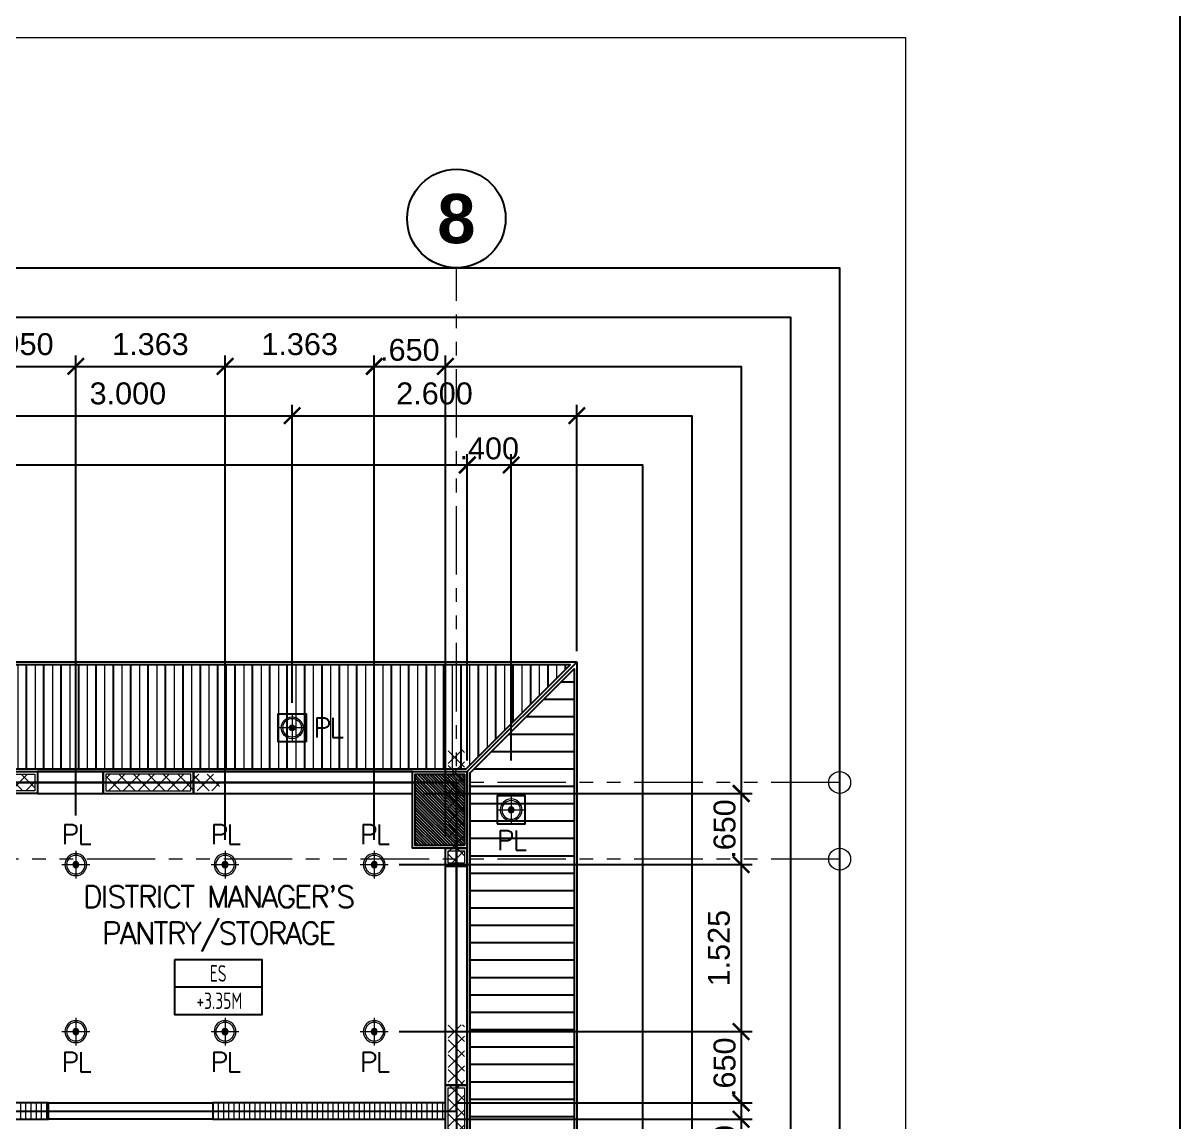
# Model space of a CAD drawing. Header units: metres. Extents: x -12400 to 1, y 0 to 106422.
# Drawn here: x -12106.07 to -12095.51, y 106352.14 to 106362.17 of the extents above; entities that cross this region are included whole.
import ezdxf
from ezdxf.enums import TextEntityAlignment as Align

# ---------------------------------------------------------------- set-up
doc = ezdxf.new("R2010")
doc.units = ezdxf.units.M
doc.header["$PDMODE"] = 35
doc.linetypes.add('CENTER', pattern=[2, 1.25, -0.25, 0.25, -0.25])
doc.linetypes.add('PHANTOM2', pattern=[1.25, 0.625, -0.125, 0.125, -0.125, 0.125, -0.125])
for name, color, linetype, lineweight in [('A-DIM-100', 8, 'Continuous', 0), ('DIM 001', 251, 'Continuous', 13), ('HATCH', 250, 'Continuous', 5), ('LAYOUT', 1, 'Continuous', 20), ('LF 001', 51, 'Continuous', 20), ('TBLOCK-BORDER-OUTSIDE', 240, 'Continuous', 0)]:
    doc.layers.add(name, color=color, linetype=linetype, lineweight=lineweight)
for name, color, linetype in [('C-SCHED', 1, 'Continuous'), ('E_FIX_LIGHT1', 2, 'Continuous'), ('lighting', 1, 'Continuous'), ('S-GRID', 155, 'Continuous'), ('stone', 15, 'Continuous'), ('txt', 2, 'Continuous'), ('WALL', 7, 'Continuous')]:
    doc.layers.add(name, color=color, linetype=linetype)
doc.layers.add('GUIDELINES', color=206, linetype='Continuous', plot=False)
doc.styles.add('architxt', font='architxt.shx', dxfattribs={"width": 0.8})
doc.styles.add('DIMTXT-100', font='arial.ttf')
doc.styles.add('sans serif', font='sanssb__.ttf')
doc.styles.add('swis721', font='swiss.ttf')
doc.styles.add('T.25', font='romans.shx', dxfattribs={"height": 0.2})
doc.dimstyles.new('D-100', dxfattribs={"dimtxt": 0.2, "dimasz": 0.15, "dimexe": 0.1, "dimexo": 0.1, "dimgap": 0.1, "dimtad": 1, "dimdec": 3, "dimzin": 4, "dimdsep": 46, "dimtxsty": 'DIMTXT-100', "dimblk": 'ARCHTICK', "dimcen": 0.2, "dimdle": 0.1, "dimclrd": 8, "dimclre": 8, "dimclrt": 2, "dimadec": 0, "dimazin": 1, "dimtfac": 1, "dimtdec": 3, "dimtofl": 0, "dimtmove": 2, "dimatfit": 3, "dimfxl": 1, "dimarcsym": 0})
doc.dimstyles.new('DIM 200', dxfattribs={"dimtxt": 200, "dimasz": 1, "dimexe": 0, "dimexo": 40, "dimgap": 50, "dimtad": 1, "dimtoh": 1, "dimdec": 0, "dimlfac": 2, "dimtxsty": 'swis721', "dimblk": 'CIR', "dimcen": 0, "dimclrd": 155, "dimclre": 155, "dimclrt": 4, "dimadec": 0, "dimazin": 0, "dimtfac": 1, "dimtdec": 0, "dimtix": 1, "dimtmove": 1, "dimatfit": 3, "dimldrblk": 'CIR', "dimfxl": 0, "dimarcsym": 0})
pattern_1 = [(180, (12129.21296792572, -106290.2629166175), (-1.387778780781446e-17, -0.15875), [])]

# ---------------------------------------------------------------- blocks, each defined once
blk = doc.blocks.new('CIR')
at = {"color": 4}
blk.add_circle((0, 0), 50, dxfattribs=at)
blk = doc.blocks.new('grid_designation')
blk.add_circle((0, 500), 500)
at = {"color": 3, "style": 'sans serif'}
blk.add_attdef('A', text='', height=471, dxfattribs=at).set_placement((0, 500), align=Align.MIDDLE_CENTER)
blk = doc.blocks.new('A$C1B753C5A')
at = {"layer": 'WALL'}
h = blk.add_hatch(dxfattribs=at)
h.set_pattern_fill('ANSI31', color=250, scale=0.15)
h.set_pattern_definition([(45, (-1494.388102653662, 303.0677240852394), (-0.01325825214724777, 0.01325825214724777), [])])
h.paths.add_polyline_path([(0.4750000000001364, 0.6749999999999545), (0.02500000000009089, 0.6749999999999545), (0.02500000000009095, 0.02499999999997721), (0.4750000000001364, 0.02499999999997721)])
at = {"color": 7}
blk.add_lwpolyline([(0, 0), (0.5000000000002274, 0), (0.5000000000002274, 0.6999999999999318), (0, 0.6999999999999318)], close=True, dxfattribs=at)
at = {"layer": 'stone', "color": 5}
blk.add_lwpolyline([(0.02500000000009095, 0.02499999999997726), (0.4750000000001364, 0.02499999999997726), (0.4750000000001364, 0.6749999999999545), (0.02500000000009095, 0.6749999999999545)], close=True, dxfattribs=at)
blk = doc.blocks.new('COLUMNS2F')
at = {"xscale": -1}
blk.add_blockref('A$C1B753C5A', (-12136.85441529414, 106343.6499565114), dxfattribs=at)
blk = doc.blocks.new('*U799')
at = {"layer": 'HATCH'}
h = blk.add_hatch(dxfattribs=at)
h.set_pattern_fill('ANSI37', color=256, scale=0.03, angle=-180)
h.set_pattern_definition([(225, (-0.7624999999983963, 0), (0.06735192090801863, -0.06735192090801868), []), (314.9999999999999, (-0.7624999999983963, 0), (0.06735192090801868, 0.06735192090801861), [])])
h.paths.add_polyline_path([(-0.7374999999896652, 0.1749999999883585), (-0.7374999999896652, 0.02499999999417923), (0.3000000000070606, 0.02499999999417923), (0.3000000000070606, 0.1749999999883585)])
blk.add_lwpolyline([(0, 0.1999999999825377), (0, 0), (0.3250000000012399, 0), (0.3250000000012399, 0.1999999999825377)], close=True)
blk.add_lwpolyline([(0.02500000000873115, 0.1749999999883585), (0.02500000000873115, 0.02499999999417923), (0.3000000000070606, 0.02499999999417923), (0.3000000000070606, 0.1749999999883585)], close=True, dxfattribs=at)
blk = doc.blocks.new('*U801')
at = {"layer": 'HATCH'}
h = blk.add_hatch(dxfattribs=at)
h.set_pattern_fill('ANSI37', color=256, scale=0.03, angle=-180)
h.set_pattern_definition([(225, (-0.2625000006568705, 0), (0.06735192090801863, -0.06735192090801868), []), (314.9999999999999, (-0.2625000006568705, 0), (0.06735192090801868, 0.06735192090801861), [])])
h.paths.add_polyline_path([(-0.2375000006481394, 0.1749999999883585), (-0.2375000006481394, 0.02499999999417923), (0.7999999993485865, 0.02499999999417923), (0.7999999993485865, 0.1749999999883585)])
blk.add_lwpolyline([(0, 0.1999999999825377), (0, 0), (0.8249999993427657, 0), (0.8249999993427657, 0.1999999999825377)], close=True)
blk.add_lwpolyline([(0.02500000000873115, 0.1749999999883585), (0.02500000000873115, 0.02499999999417923), (0.7999999993485865, 0.02499999999417923), (0.7999999993485865, 0.1749999999883585)], close=True, dxfattribs=at)
blk = doc.blocks.new('*U802')
at = {"layer": 'HATCH'}
h = blk.add_hatch(dxfattribs=at)
h.set_pattern_fill('ANSI37', color=256, scale=0.03, angle=-180)
h.set_pattern_definition([(225, (-0.574999999990907, 0), (0.06735192090801863, -0.06735192090801868), []), (314.9999999999999, (-0.574999999990907, 0), (0.06735192090801868, 0.06735192090801861), [])])
h.paths.add_polyline_path([(-0.5499999999821759, 0.1749999999883585), (-0.5499999999821759, 0.02499999999417923), (0.48750000001455, 0.02499999999417923), (0.48750000001455, 0.1749999999883585)])
blk.add_lwpolyline([(0, 0.1999999999825377), (0, 0), (0.5125000000087292, 0), (0.5125000000087292, 0.1999999999825377)], close=True)
blk.add_lwpolyline([(0.02500000000873115, 0.1749999999883585), (0.02500000000873115, 0.02499999999417923), (0.48750000001455, 0.02499999999417923), (0.48750000001455, 0.1749999999883585)], close=True, dxfattribs=at)
blk = doc.blocks.new('*U612')
at = {"layer": 'HATCH'}
h = blk.add_hatch(dxfattribs=at)
h.set_pattern_fill('ANSI37', color=256, scale=0.03, angle=-180)
h.set_pattern_definition([(225, (-0.9249999999914839, 0), (0.06735192090801863, -0.06735192090801868), []), (314.9999999999999, (-0.9249999999914839, 0), (0.06735192090801868, 0.06735192090801861), [])])
h.paths.add_polyline_path([(-0.8999999999827527, 0.1749999999883585), (-0.8999999999827527, 0.02499999999417923), (0.1375000000139731, 0.02499999999417923), (0.1375000000139731, 0.1749999999883585)])
blk.add_lwpolyline([(0, 0.1999999999825377), (0, 0), (0.1625000000081523, 0), (0.1625000000081523, 0.1999999999825377)], close=True)
blk.add_lwpolyline([(0.02500000000873115, 0.1749999999883585), (0.02500000000873115, 0.02499999999417923), (0.1375000000139731, 0.02499999999417923), (0.1375000000139731, 0.1749999999883585)], close=True, dxfattribs=at)
blk = doc.blocks.new('*U803')
at = {"layer": 'HATCH'}
h = blk.add_hatch(dxfattribs=at)
h.set_pattern_fill('ANSI31', color=256, scale=0.015, angle=45)
h.set_pattern_definition([(90, (-0.3874999999734428, 0), (-0.04762500000000001, 0), [])])
h.paths.add_polyline_path([(0.7000000000261934, 0), (0.7000000000261934, 0.1499999999796273), (-0.3874999999734428, 0.1499999999796273), (-0.3874999999734428, 0)])
at = {"color": 3}
blk.add_lwpolyline([(0.7000000000261934, 0), (0.7000000000261934, 0.1499999999796273), (0, 0.1499999999796273), (0, 0)], close=True, dxfattribs=at)
blk = doc.blocks.new('*U1756')
at = {"layer": 'HATCH'}
h = blk.add_hatch(dxfattribs=at)
h.set_pattern_fill('ANSI31', color=256, scale=0.015, angle=45)
h.set_pattern_definition([(90, (1.0374999998603, 0), (-0.04762500000000001, 0), [])])
h.paths.add_polyline_path([(2.124999999859936, 0), (2.124999999859936, 0.1499999999796273), (0, 0.1499999999796273), (0, 0)])
at = {"color": 3}
blk.add_lwpolyline([(2.124999999859936, 0), (2.124999999859936, 0.1499999999796273), (0, 0.1499999999796273), (0, 0)], close=True, dxfattribs=at)
blk = doc.blocks.new('A$C68b8fe4d')
at = {"color": 1}
for points in [[(23.87500000001091, 19.70000000001164), (23.27499999999964, 19.70000000001164), (23.27499999999964, 19.5), (23.87500000001091, 19.5)], [(26.69999999999891, 19.69999999998254), (24.69999999935317, 19.69999999998254), (24.69999999935317, 19.5000000000291), (26.69999999999891, 19.5000000000291)], [(27.00000000001637, 18.83749999997963), (27.20000000000255, 18.83749999997963), (27.20000000000255, 16.83749999997963), (27.00000000001637, 16.83749999997963)], [(23.375, 16.67499999997381), (24.875, 16.67499999997381), (24.875, 16.52499999999418), (23.375, 16.52499999999418)]]:
    blk.add_lwpolyline(points, close=True, dxfattribs=at)
at = {"layer": 'GUIDELINES'}
for points in [[(1.100000000000364, 19.59999999999127), (10.10000000000036, 19.59999999999127), (10.10000000000036, 18.89999999999418), (18.10000000000036, 18.89999999999418), (18.10000000000036, 19.59999999999127), (27.10000000000036, 19.59999999999127), (27.10000000000036, 1.099999999991269), (18.10000000000036, 1.099999999991269), (18.10000000000036, 2.100000000107684), (10.10000000000036, 2.100000000107684), (10.10000000000036, 1.099999999991269), (1.100000000000364, 1.099999999991269)], [(22.60000000000036, 16.59999999999127), (27.10000000000036, 16.59999999999127), (27.10000000000036, 19.59999999999127), (22.60000000000036, 19.59999999999127)], [(22.60000000000036, 16.59999999999127), (27.10000000000036, 16.59999999999127), (27.10000000000036, 10.62499999998545), (22.60000000000036, 10.62499999998545)]]:
    blk.add_lwpolyline(points, close=True, dxfattribs=at)
for name, p, xscale, rotation in [('*U612', (27.19999999999891, 18.99999999998545), -1.000000000000002, 90), ('*U799', (22.94999999999891, 19.69999999998254), -1, 180), ('*U802', (27.20000000000255, 16.83749999997963), -1.000000000000002, 90)]:
    blk.add_blockref(name, p, dxfattribs=dict(xscale=xscale, rotation=rotation))
blk.add_blockref('COLUMNS2F', (12164.05441529414, -106324.6499565114))
at = {"rotation": 180}
blk.add_blockref('*U801', (24.69999999935317, 19.70000000001164), dxfattribs=at)
at = {"color": 1}
for name, p in [('*U803', (22.67499999997381, 16.52499999999418)), ('*U1756', (24.875, 16.52499999999418))]:
    blk.add_blockref(name, p, dxfattribs=at)
blk = doc.blocks.new('L1')
at = {"layer": 'LF 001', "lineweight": 20, "ltscale": 1500}
h = blk.add_hatch(color=256, dxfattribs=at)
edge = h.paths.add_edge_path()
edge.add_arc((1.13686837721616e-13, -1.13686837721616e-13), 0.0318958546358772, 0, 360)
at = {"layer": 'LF 001', "color": 76, "lineweight": 18, "ltscale": 1500}
for points in [[(1.13686837721616e-13, 0.1499999999997499), (1.13686837721616e-13, -0.1500000000000909)], [(-0.1499999999999773, -1.13686837721616e-13), (0.1500000000000909, -1.13686837721616e-13)]]:
    blk.add_lwpolyline(points, dxfattribs=at)
at = {"layer": 'LF 001', "ltscale": 1500}
blk.add_lwpolyline([(-0.09999999999990905, -1.13686837721616e-13, -1), (0.1000000000000227, -1.13686837721616e-13, -1)], format="xyb", close=True, dxfattribs=at)
at = {"layer": 'LF 001', "lineweight": 20, "ltscale": 1500}
blk.add_circle((1.13686837721616e-13, -1.13686837721616e-13), 0.0318958546358772, dxfattribs=at)
blk = doc.blocks.new('LO')
at = {"layer": 'LAYOUT', "xscale": 1000, "yscale": 1000, "zscale": 1000}
blk.add_blockref('L1', (0, 0), dxfattribs=at)
blk = doc.blocks.new('*U1960')
at = {"layer": 'LF 001', "ltscale": 1500}
blk.add_circle((0, -3.995415109869782e-14), 0.0998520709958535, dxfattribs=at)
at = {"layer": 'lighting', "xscale": 0.0008492979043710491, "yscale": 0.0008492979043710491, "zscale": 0.0008492979043710491}
blk.add_blockref('LO', (0, -3.995415109869782e-14), dxfattribs=at)
blk = doc.blocks.new('A$Cf8c814ff')
h = blk.add_hatch()
h.set_pattern_fill('ANSI31', color=8, scale=0.05, angle=45)
h.set_pattern_definition([(90, (12129.21296792572, -106290.2629166175), (-0.15875, 0), [])])
h.paths.add_polyline_path([(18.02499999999418, 19.72499999996217), (27.18964466094076, 19.72499999997672), (28.13964466095422, 20.67499999997381), (18.02499999999418, 20.67499999997381)])
h = blk.add_hatch()
h.set_pattern_fill('ANSI31', color=8, scale=0.05, angle=135)
h.set_pattern_definition(pattern_1)
h.paths.add_polyline_path([(27.22499999999491, 19.68964466090256), (28.17500000000655, 20.6396446609142), (28.17500000000655, 0.0603553390246816), (27.22499999999127, 1.010355339036323)])
h = blk.add_hatch()
h.set_pattern_fill('ANSI31', color=8, scale=0.05, angle=135)
h.set_pattern_definition(pattern_1)
h.paths.add_polyline_path([(27.22499999999491, 19.68964466090256), (28.17500000000655, 20.6396446609142), (28.17500000000655, 0.0603553390246816), (27.22499999999127, 1.010355339036323)])
at = {"color": 1}
blk.add_lwpolyline([(18, 19.69999999996799), (27.19999999999709, 19.69999999998254), (28.20000000000073, 20.69999999996799), (18, 20.69999999996799), (18, 19.69999999996799)], dxfattribs=at)
at = {"color": 8}
for points in [[(18.02499999999418, 19.72499999997672), (27.18964466094076, 19.72499999999127), (28.13964466095422, 20.67499999998836), (18.02499999999418, 20.67499999998836)], [(18.02499999999418, 19.72499999996217), (27.18964466094076, 19.72499999997672), (28.13964466095422, 20.67499999997381), (18.02499999999418, 20.67499999997381)], [(27.22499999999491, 19.68964466091711), (28.17500000000655, 20.63964466092875), (28.17500000000655, 0.06035533903923351), (27.22499999999127, 1.010355339050875)], [(27.22499999999491, 19.68964466090256), (28.17500000000655, 20.6396446609142), (28.17500000000655, 0.0603553390246816), (27.22499999999127, 1.010355339036323)]]:
    blk.add_lwpolyline(points, close=True, dxfattribs=at)
at = {"color": 1}
for points in [[(27.20000000000073, 19.69999999998254), (28.20000000000073, 20.69999999998254), (28.20000000000073, 0), (27.19999999999709, 0.9999999999854481)], [(25.72739468565487, 19.97260531433858), (25.47260531434222, 19.97260531432403), (25.47260531434222, 20.22739468561485), (25.72739468565487, 20.22739468562941)], [(27.47260531433494, 19.22260531433858), (27.7273946856476, 19.22260531432403), (27.7273946856476, 19.47739468561485), (27.47260531433494, 19.47739468562941)]]:
    blk.add_lwpolyline(points, close=True, dxfattribs=at)
at = {"layer": 'E_FIX_LIGHT1', "rotation": 270}
blk.add_blockref('*U1960', (25.59999999999854, 20.09999999997672), dxfattribs=at)
at = {"layer": 'E_FIX_LIGHT1', "xscale": -1.000000000000001, "rotation": 90}
for p in [(27.59999999999127, 19.34999999997672), (23.625, 18.85000000000582), (24.98749999999927, 18.85000000000582), (26.35000000000036, 18.85000000000582), (23.625, 17.32499999996799), (24.98749999999927, 17.32499999996799), (26.35000000000036, 17.32499999996799)]:
    blk.add_blockref('*U1960', p, dxfattribs=at)
at = {"layer": 'txt', "color": 6, "linetype": 'Continuous', "char_height": 0.18, "attachment_point": 5, "style": 'T.25'}
for insert in [(25.9273946856556, 20.09999999997672), (23.625, 19.12739468565269), (24.98749999999927, 19.12739468565269), (26.35000000000036, 19.12739468565269), (27.59999999999127, 19.0726053143444), (23.625, 17.04760531432112), (24.98749999999927, 17.04760531432112), (26.35000000000036, 17.04760531432112)]:
    blk.add_mtext_dynamic_manual_height_columns('{\\T0.9;PL}', width=0.6453045245441018, gutter_width=0.001, heights=[0], dxfattribs=dict(at, insert=insert))
blk = doc.blocks.new('_ArchTick')
at = {"color": 0, "linetype": 'ByBlock', "const_width": 0.15}
blk.add_lwpolyline([(-0.5, -0.5), (0.5, 0.5)], dxfattribs=at)
blk = doc.blocks.new('*D922')
at = {"layer": 'DEFPOINTS', "color": 0, "transparency": 16777216}
for p in [(-12105.58796792572, 106359.0365394432), (-12106.53796792572, 106354.8365394432), (-12105.58796792572, 106354.8365394432)]:
    blk.add_point(p, dxfattribs=at)
at = {"layer": 'DIM 001', "color": 8, "lineweight": -2, "transparency": 16777216}
for p, q in [((-12106.53796792572, 106354.9365394432), (-12106.53796792572, 106359.1365394432)), ((-12105.58796792572, 106354.9365394432), (-12105.58796792572, 106359.1365394432)), ((-12106.63796792572, 106359.0365394432), (-12105.48796792572, 106359.0365394432))]:
    blk.add_line(p, q, dxfattribs=at)
at = {"layer": 'DIM 001', "color": 8, "lineweight": -2, "transparency": 16777216, "xscale": 0.15, "yscale": 0.15, "zscale": 0.15, "rotation": 180}
blk.add_blockref('_ArchTick', (-12106.53796792572, 106359.0365394432), dxfattribs=at)
at = {"layer": 'DIM 001', "color": 8, "lineweight": -2, "transparency": 16777216, "xscale": 0.15, "yscale": 0.15, "zscale": 0.15}
blk.add_blockref('_ArchTick', (-12105.58796792572, 106359.0365394432), dxfattribs=at)
at = {"layer": 'DIM 001', "color": 2, "transparency": 16777216, "insert": (-12106.06296792572, 106359.2386540407), "char_height": 0.2, "attachment_point": 5, "style": 'DIMTXT-100'}
blk.add_mtext('.950', dxfattribs=at)
blk = doc.blocks.new('*D923')
at = {"layer": 'DEFPOINTS', "color": 0, "transparency": 16777216}
for p in [(-12104.22546792572, 106359.0365394432), (-12105.58796792572, 106354.8365394432), (-12104.22546792572, 106354.6139341288)]:
    blk.add_point(p, dxfattribs=at)
at = {"layer": 'DIM 001', "color": 8, "lineweight": -2, "transparency": 16777216}
for p, q in [((-12105.58796792572, 106354.9365394432), (-12105.58796792572, 106359.1365394432)), ((-12104.22546792572, 106354.7139341288), (-12104.22546792572, 106359.1365394432)), ((-12105.68796792572, 106359.0365394432), (-12104.12546792572, 106359.0365394432))]:
    blk.add_line(p, q, dxfattribs=at)
at = {"layer": 'DIM 001', "color": 8, "lineweight": -2, "transparency": 16777216, "xscale": 0.15, "yscale": 0.15, "zscale": 0.15, "rotation": 180}
blk.add_blockref('_ArchTick', (-12105.58796792572, 106359.0365394432), dxfattribs=at)
at = {"layer": 'DIM 001', "color": 8, "lineweight": -2, "transparency": 16777216, "xscale": 0.15, "yscale": 0.15, "zscale": 0.15}
blk.add_blockref('_ArchTick', (-12104.22546792572, 106359.0365394432), dxfattribs=at)
at = {"layer": 'DIM 001', "color": 2, "transparency": 16777216, "insert": (-12104.90671792572, 106359.2387222535), "char_height": 0.2, "attachment_point": 5, "style": 'DIMTXT-100'}
blk.add_mtext('1.363', dxfattribs=at)
blk = doc.blocks.new('*D924')
at = {"layer": 'DEFPOINTS', "color": 0, "transparency": 16777216}
for p in [(-12102.86296792572, 106359.0365394432), (-12104.22546792572, 106354.6139341288), (-12102.86296792572, 106354.6139341288)]:
    blk.add_point(p, dxfattribs=at)
at = {"layer": 'DIM 001', "color": 8, "lineweight": -2, "transparency": 16777216}
for p, q in [((-12104.22546792572, 106354.7139341288), (-12104.22546792572, 106359.1365394432)), ((-12102.86296792572, 106354.7139341288), (-12102.86296792572, 106359.1365394432)), ((-12104.32546792572, 106359.0365394432), (-12102.76296792572, 106359.0365394432))]:
    blk.add_line(p, q, dxfattribs=at)
at = {"layer": 'DIM 001', "color": 8, "lineweight": -2, "transparency": 16777216, "xscale": 0.15, "yscale": 0.15, "zscale": 0.15, "rotation": 180}
blk.add_blockref('_ArchTick', (-12104.22546792572, 106359.0365394432), dxfattribs=at)
at = {"layer": 'DIM 001', "color": 8, "lineweight": -2, "transparency": 16777216, "xscale": 0.15, "yscale": 0.15, "zscale": 0.15}
blk.add_blockref('_ArchTick', (-12102.86296792572, 106359.0365394432), dxfattribs=at)
at = {"layer": 'DIM 001', "color": 2, "transparency": 16777216, "insert": (-12103.54421792572, 106359.2387222535), "char_height": 0.2, "attachment_point": 5, "style": 'DIMTXT-100'}
blk.add_mtext('1.363', dxfattribs=at)
blk = doc.blocks.new('*D1005')
at = {"layer": 'DEFPOINTS', "color": 0, "transparency": 16777216}
for p in [(-12102.2129679257, 106359.0365394432), (-12102.86296792572, 106354.6139341288), (-12102.2129679257, 106354.6365394432)]:
    blk.add_point(p, dxfattribs=at)
at = {"layer": 'DIM 001', "color": 8, "lineweight": -2, "transparency": 16777216}
for p, q in [((-12102.86296792572, 106354.7139341288), (-12102.86296792572, 106359.1365394432)), ((-12102.2129679257, 106354.7365394432), (-12102.2129679257, 106359.1365394432)), ((-12102.96296792572, 106359.0365394432), (-12102.1129679257, 106359.0365394432))]:
    blk.add_line(p, q, dxfattribs=at)
at = {"layer": 'DIM 001', "color": 8, "lineweight": -2, "transparency": 16777216, "xscale": 0.15, "yscale": 0.15, "zscale": 0.15, "rotation": 180}
blk.add_blockref('_ArchTick', (-12102.86296792572, 106359.0365394432), dxfattribs=at)
at = {"layer": 'DIM 001', "color": 8, "lineweight": -2, "transparency": 16777216, "xscale": 0.15, "yscale": 0.15, "zscale": 0.15}
blk.add_blockref('_ArchTick', (-12102.2129679257, 106359.0365394432), dxfattribs=at)
at = {"layer": 'DIM 001', "color": 2, "transparency": 16777216, "insert": (-12102.53796792571, 106359.1865394432), "char_height": 0.2, "attachment_point": 5, "style": 'DIMTXT-100'}
blk.add_mtext('.650', dxfattribs=at)
blk = doc.blocks.new('*D927')
at = {"layer": 'DEFPOINTS', "color": 0, "transparency": 16777216}
for p in [(-12103.61296792572, 106358.5865394432), (-12106.61296792572, 106355.8639341288), (-12103.61296792572, 106355.8639341288)]:
    blk.add_point(p, dxfattribs=at)
at = {"layer": 'DIM 001', "color": 8, "lineweight": -2, "transparency": 16777216}
for p, q in [((-12106.61296792572, 106355.9639341288), (-12106.61296792572, 106358.6865394432)), ((-12103.61296792572, 106355.9639341288), (-12103.61296792572, 106358.6865394432)), ((-12106.71296792572, 106358.5865394432), (-12103.51296792572, 106358.5865394432))]:
    blk.add_line(p, q, dxfattribs=at)
at = {"layer": 'DIM 001', "color": 8, "lineweight": -2, "transparency": 16777216, "xscale": 0.15, "yscale": 0.15, "zscale": 0.15, "rotation": 180}
blk.add_blockref('_ArchTick', (-12106.61296792572, 106358.5865394432), dxfattribs=at)
at = {"layer": 'DIM 001', "color": 8, "lineweight": -2, "transparency": 16777216, "xscale": 0.15, "yscale": 0.15, "zscale": 0.15}
blk.add_blockref('_ArchTick', (-12103.61296792572, 106358.5865394432), dxfattribs=at)
at = {"layer": 'DIM 001', "color": 2, "transparency": 16777216, "insert": (-12105.11296792572, 106358.7887222536), "char_height": 0.2, "attachment_point": 5, "style": 'DIMTXT-100'}
blk.add_mtext('3.000', dxfattribs=at)
blk = doc.blocks.new('*D928')
at = {"layer": 'DEFPOINTS', "color": 0, "transparency": 16777216}
for p in [(-12101.01296792572, 106358.5865394432), (-12101.01296792572, 106356.3365394432), (-12103.61296792572, 106355.8639341288)]:
    blk.add_point(p, dxfattribs=at)
at = {"layer": 'DIM 001', "color": 8, "lineweight": -2, "transparency": 16777216}
for p, q in [((-12103.61296792572, 106355.9639341288), (-12103.61296792572, 106358.6865394432)), ((-12101.01296792572, 106356.4365394432), (-12101.01296792572, 106358.6865394432)), ((-12103.71296792572, 106358.5865394432), (-12100.91296792571, 106358.5865394432))]:
    blk.add_line(p, q, dxfattribs=at)
at = {"layer": 'DIM 001', "color": 8, "lineweight": -2, "transparency": 16777216, "xscale": 0.15, "yscale": 0.15, "zscale": 0.15, "rotation": 180}
blk.add_blockref('_ArchTick', (-12103.61296792572, 106358.5865394432), dxfattribs=at)
at = {"layer": 'DIM 001', "color": 8, "lineweight": -2, "transparency": 16777216, "xscale": 0.15, "yscale": 0.15, "zscale": 0.15}
blk.add_blockref('_ArchTick', (-12101.01296792572, 106358.5865394432), dxfattribs=at)
at = {"layer": 'DIM 001', "color": 2, "transparency": 16777216, "insert": (-12102.31296792572, 106358.7886540407), "char_height": 0.2, "attachment_point": 5, "style": 'DIMTXT-100'}
blk.add_mtext('2.600', dxfattribs=at)
blk = doc.blocks.new('*D929')
at = {"layer": 'DEFPOINTS', "color": 0, "transparency": 16777216}
for p in [(-12101.61296792572, 106358.1365394432), (-12102.01296792572, 106355.3365394432), (-12101.61296792572, 106355.3365394432)]:
    blk.add_point(p, dxfattribs=at)
at = {"layer": 'DIM 001', "color": 8, "lineweight": -2, "transparency": 16777216}
for p, q in [((-12102.01296792572, 106355.4365394432), (-12102.01296792572, 106358.2365394432)), ((-12101.61296792572, 106355.4365394432), (-12101.61296792572, 106358.2365394432)), ((-12102.11296792572, 106358.1365394432), (-12101.51296792572, 106358.1365394432))]:
    blk.add_line(p, q, dxfattribs=at)
at = {"layer": 'DIM 001', "color": 8, "lineweight": -2, "transparency": 16777216, "xscale": 0.15, "yscale": 0.15, "zscale": 0.15, "rotation": 180}
blk.add_blockref('_ArchTick', (-12102.01296792572, 106358.1365394432), dxfattribs=at)
at = {"layer": 'DIM 001', "color": 8, "lineweight": -2, "transparency": 16777216, "xscale": 0.15, "yscale": 0.15, "zscale": 0.15}
blk.add_blockref('_ArchTick', (-12101.61296792572, 106358.1365394432), dxfattribs=at)
at = {"layer": 'DIM 001', "color": 2, "transparency": 16777216, "insert": (-12101.81296792572, 106358.2865394432), "char_height": 0.2, "attachment_point": 5, "style": 'DIMTXT-100'}
blk.add_mtext('.400', dxfattribs=at)
blk = doc.blocks.new('*D1006')
at = {"layer": 'DEFPOINTS', "color": 0, "transparency": 16777216}
for p in [(-12102.51296792572, 106355.1365394433), (-12102.73557324006, 106354.4865394432), (-12099.51296792574, 106354.4865394432)]:
    blk.add_point(p, dxfattribs=at)
at = {"layer": 'DIM 001', "color": 8, "lineweight": -2, "transparency": 16777216}
for p, q in [((-12102.41296792572, 106355.1365394433), (-12099.41296792573, 106355.1365394433)), ((-12099.51296792574, 106355.2365394433), (-12099.51296792574, 106354.3865394432)), ((-12102.63557324006, 106354.4865394432), (-12099.41296792573, 106354.4865394432))]:
    blk.add_line(p, q, dxfattribs=at)
at = {"layer": 'DIM 001', "color": 8, "lineweight": -2, "transparency": 16777216, "xscale": 0.15, "yscale": 0.15, "zscale": 0.15}
for p, rotation in [((-12099.51296792574, 106355.1365394433), 90), ((-12099.51296792574, 106354.4865394432), 270)]:
    blk.add_blockref('_ArchTick', p, dxfattribs=dict(at, rotation=rotation))
at = {"layer": 'DIM 001', "color": 2, "transparency": 16777216, "insert": (-12099.66296792571, 106354.8115394432), "char_height": 0.2, "attachment_point": 5, "rotation": 90, "style": 'DIMTXT-100'}
blk.add_mtext('.650', dxfattribs=at)
blk = doc.blocks.new('*D930')
at = {"layer": 'DEFPOINTS', "color": 0, "transparency": 16777216}
for p in [(-12102.73557324006, 106354.4865394432), (-12102.73557324006, 106352.9615394432), (-12099.51296792575, 106352.9615394432)]:
    blk.add_point(p, dxfattribs=at)
at = {"layer": 'DIM 001', "color": 8, "lineweight": -2, "transparency": 16777216}
for p, q in [((-12099.51296792575, 106354.5865394432), (-12099.51296792575, 106352.8615394432)), ((-12102.63557324006, 106354.4865394432), (-12099.41296792575, 106354.4865394432)), ((-12102.63557324006, 106352.9615394432), (-12099.41296792575, 106352.9615394432))]:
    blk.add_line(p, q, dxfattribs=at)
at = {"layer": 'DIM 001', "color": 8, "lineweight": -2, "transparency": 16777216, "xscale": 0.15, "yscale": 0.15, "zscale": 0.15}
for p, rotation in [((-12099.51296792575, 106354.4865394432), 90), ((-12099.51296792575, 106352.9615394432), 270)]:
    blk.add_blockref('_ArchTick', p, dxfattribs=dict(at, rotation=rotation))
at = {"layer": 'DIM 001', "color": 2, "transparency": 16777216, "insert": (-12099.71508252326, 106353.7240394432), "char_height": 0.2, "attachment_point": 5, "rotation": 90, "style": 'DIMTXT-100'}
blk.add_mtext('1.525', dxfattribs=at)
blk = doc.blocks.new('*D1007')
at = {"layer": 'DEFPOINTS', "color": 0, "transparency": 16777216}
for p in [(-12102.73557324006, 106352.9615394432), (-12102.2129679257, 106352.3115394432), (-12099.51296792576, 106352.3115394432)]:
    blk.add_point(p, dxfattribs=at)
at = {"layer": 'DIM 001', "color": 8, "lineweight": -2, "transparency": 16777216}
for p, q in [((-12099.51296792576, 106353.0615394432), (-12099.51296792576, 106352.2115394432)), ((-12102.63557324006, 106352.9615394432), (-12099.41296792576, 106352.9615394432)), ((-12102.1129679257, 106352.3115394432), (-12099.41296792576, 106352.3115394432))]:
    blk.add_line(p, q, dxfattribs=at)
at = {"layer": 'DIM 001', "color": 8, "lineweight": -2, "transparency": 16777216, "xscale": 0.15, "yscale": 0.15, "zscale": 0.15}
for p, rotation in [((-12099.51296792576, 106352.9615394432), 90), ((-12099.51296792576, 106352.3115394432), 270)]:
    blk.add_blockref('_ArchTick', p, dxfattribs=dict(at, rotation=rotation))
at = {"layer": 'DIM 001', "color": 2, "transparency": 16777216, "insert": (-12099.66296792571, 106352.6365394432), "char_height": 0.2, "attachment_point": 5, "rotation": 90, "style": 'DIMTXT-100'}
blk.add_mtext('.650', dxfattribs=at)
blk = doc.blocks.new('*D1008')
at = {"layer": 'DEFPOINTS', "color": 0, "transparency": 16777216}
for p in [(-12102.21296792572, 106352.1615394432), (-12102.86057324006, 106351.5115394432), (-12099.51296792574, 106351.5115394432)]:
    blk.add_point(p, dxfattribs=at)
at = {"layer": 'DIM 001', "color": 8, "lineweight": -2, "transparency": 16777216}
for p, q in [((-12099.51296792574, 106352.2615394432), (-12099.51296792574, 106351.4115394432)), ((-12102.11296792572, 106352.1615394432), (-12099.41296792574, 106352.1615394432)), ((-12102.76057324006, 106351.5115394432), (-12099.41296792574, 106351.5115394432))]:
    blk.add_line(p, q, dxfattribs=at)
at = {"layer": 'DIM 001', "color": 8, "lineweight": -2, "transparency": 16777216, "xscale": 0.15, "yscale": 0.15, "zscale": 0.15}
for p, rotation in [((-12099.51296792574, 106352.1615394432), 90), ((-12099.51296792574, 106351.5115394432), 270)]:
    blk.add_blockref('_ArchTick', p, dxfattribs=dict(at, rotation=rotation))
at = {"layer": 'DIM 001', "color": 2, "transparency": 16777216, "insert": (-12099.66296792571, 106351.8365394432), "char_height": 0.2, "attachment_point": 5, "rotation": 90, "style": 'DIMTXT-100'}
blk.add_mtext('.650', dxfattribs=at)
blk = doc.blocks.new('A$Ceba0e023')
at = {"layer": 'DEFPOINTS'}
blk.add_line((76.19999999988067, 50.93368421075866), (76.19999999988067, 0), dxfattribs=at)
at = {"layer": 'TBLOCK-BORDER-OUTSIDE'}
for p, q in [((4.010526315688367, 48.42710526427254), (73.69342105266787, 48.42710526427254)), ((73.69342105266787, 48.42710526427254), (73.69342105266787, 2.506578947941307))]:
    blk.add_line(p, q, dxfattribs=at)
blk.add_lwpolyline([(73.69342105253327, 2.506578948481547), (4.010526315688367, 2.506578948481547), (4.010526315688367, 48.42710526427254), (73.69342105253327, 48.42710526427254)], close=True, dxfattribs=at)
blk = doc.blocks.new('GRID1')
at = {"layer": 'S-GRID', "color": 155, "linetype": 'CENTER'}
ref = blk.add_blockref('grid_designation', (-12134.25441529414, 106412.5702236537), dxfattribs=dict(at, xscale=0.0009000000000000002, yscale=0.0009000000000000002, zscale=0.0009000000000000002))
ref.add_attrib('A', '8', dxfattribs={"layer": '0', "color": 3, "height": 0.45, "style": 'sans serif'}).set_placement((-12134.25441529414, 106413.0202236537), align=Align.MIDDLE_CENTER)
at = {"color": 6, "linetype": 'PHANTOM2'}
for points in [[(-12134.25441529414, 106384.7702236537), (-12134.25441529414, 106412.5702236537)], [(-12130.75441529413, 106407.8702236537), (-12163.75441529414, 106407.8702236537)], [(-12130.75441529413, 106407.1702236537), (-12163.15441529414, 106407.1702236537)]]:
    blk.add_leader(points, dimstyle='DIM 200', override={"dimasz": 0.002, "dimgap": 60, "dimtad": 0}, dxfattribs=at)

msp = doc.modelspace()

# ---------------------------------------------------------------- hatches: boundary and pattern name
at = {"layer": 'HATCH'}
h = msp.add_hatch(dxfattribs=at)
h.set_pattern_fill('ANSI31', color=8, scale=0.05, angle=45)
h.set_pattern_definition([(90, (0, 45.37362282571848), (-0.15875, 0), [])])
h.paths.add_polyline_path([(-12111.18796792572, 106355.3615394431), (-12102.02332326478, 106355.3615394432), (-12101.07332326476, 106356.3115394432), (-12111.18796792572, 106356.3115394432)])

# ---------------------------------------------------------------- linework, layer by layer
at = {"color": 1}
msp.add_lwpolyline([(-12111.21296792572, 106355.3365394431), (-12102.01296792572, 106355.3365394432), (-12101.01296792572, 106356.3365394431), (-12111.21296792572, 106356.3365394431), (-12111.21296792572, 106355.3365394431)], dxfattribs=at)
at = {"color": 8}
for points in [[(-12111.18796792572, 106355.3615394432), (-12102.02332326478, 106355.3615394432), (-12101.07332326476, 106356.3115394432), (-12111.18796792572, 106356.3115394432)], [(-12111.18796792572, 106355.3615394431), (-12102.02332326478, 106355.3615394432), (-12101.07332326476, 106356.3115394432), (-12111.18796792572, 106356.3115394432)], [(-12101.98796792572, 106355.3261841041), (-12101.03796792571, 106356.2761841041), (-12101.03796792571, 106335.6968947822), (-12101.98796792572, 106336.6468947822)], [(-12101.98796792572, 106355.3261841041), (-12101.03796792571, 106356.2761841041), (-12101.03796792571, 106335.6968947822), (-12101.98796792572, 106336.6468947822)]]:
    msp.add_lwpolyline(points, close=True, dxfattribs=at)
at = {"color": 1}
for points in [[(-12102.01296792572, 106355.3365394432), (-12101.01296792572, 106356.3365394432), (-12101.01296792572, 106335.6365394432), (-12102.01296792572, 106336.6365394432)], [(-12103.48557324006, 106355.6091447575), (-12103.74036261137, 106355.6091447575), (-12103.74036261137, 106355.8639341288), (-12103.48557324006, 106355.8639341288)], [(-12101.74036261138, 106354.8591447575), (-12101.48557324007, 106354.8591447575), (-12101.48557324007, 106355.1139341288), (-12101.74036261138, 106355.1139341288)]]:
    msp.add_lwpolyline(points, close=True, dxfattribs=at)
at = {"layer": 'C-SCHED'}
msp.add_line((-12103.88796792567, 106353.3689047584), (-12104.68796792567, 106353.3689047584), dxfattribs=at)
msp.add_lwpolyline([(-12104.68796792567, 106353.6189047584), (-12104.68796792567, 106353.1189047584), (-12103.88796792567, 106353.1189047584), (-12103.88796792567, 106353.6189047584)], close=True, dxfattribs=at)
at = {"layer": 'GUIDELINES'}
for points in [[(-12131.61296792572, 106359.9365394432), (-12098.61296792571, 106359.9365394432), (-12098.61296792571, 106332.1365394432), (-12131.61296792572, 106332.1365394432)], [(-12131.16296792572, 106359.4865394432), (-12099.06296792571, 106359.4865394432), (-12099.06296792571, 106332.5865394432), (-12131.16296792572, 106332.5865394432)], [(-12130.71296792572, 106359.0365394432), (-12099.51296792571, 106359.0365394432), (-12099.51296792571, 106333.0365394432), (-12130.71296792572, 106333.0365394432)], [(-12130.26296792572, 106358.5865394432), (-12099.96296792571, 106358.5865394432), (-12099.96296792571, 106333.4865394432), (-12130.26296792572, 106333.4865394432)], [(-12129.81296792572, 106358.1365394432), (-12100.41296792571, 106358.1365394432), (-12100.41296792571, 106333.9365394432), (-12129.81296792572, 106333.9365394432)]]:
    msp.add_lwpolyline(points, close=True, dxfattribs=at)

# ---------------------------------------------------------------- block references
at = {"xscale": 0.999738737056323, "yscale": 0.999738737056323, "zscale": 0.999738737056323}
msp.add_blockref('A$Ceba0e023', (-12171.68632017029, 106313.6244439411), dxfattribs=at)
at = {"color": 1}
msp.add_blockref('A$C68b8fe4d', (-12129.21296792572, 106335.6365394432), dxfattribs=at)
msp.add_blockref('A$Cf8c814ff', (-12129.21296792572, 106335.6365394432))
at = {"layer": 'A-DIM-100'}
msp.add_blockref('GRID1', (32.14144736842172, -52.63368421052292), dxfattribs=at)
at = {"layer": 'E_FIX_LIGHT1', "rotation": 270}
msp.add_blockref('*U1960', (-12103.61296792572, 106355.7365394432), dxfattribs=at)
at = {"layer": 'E_FIX_LIGHT1', "xscale": -1, "rotation": 90}
for p in [(-12101.61296792572, 106354.9865394432), (-12105.58796792572, 106354.4865394432), (-12104.22546792572, 106354.4865394432), (-12102.86296792572, 106354.4865394432), (-12105.58796792572, 106352.9615394431), (-12104.22546792572, 106352.9615394431), (-12102.86296792572, 106352.9615394431)]:
    msp.add_blockref('*U1960', p, dxfattribs=at)

# ---------------------------------------------------------------- texts
at = {"linetype": 'Continuous', "insert": (-12104.28796792567, 106353.9939047584), "char_height": 0.2, "attachment_point": 5, "style": 'T.25'}
msp.add_mtext_dynamic_manual_height_columns("{\\T0.9;\\C3;DISTRICT MANAGER'S PANTRY/STORAGE}", width=2.828231267708091, gutter_width=0.001, heights=[0], dxfattribs=at)
at = {"layer": 'C-SCHED', "color": 2, "style": 'architxt', "width": 0.8}
msp.add_text('ES', height=0.15, dxfattribs=at).set_placement((-12104.28796792567, 106353.4185460181), align=Align.CENTER)
msp.add_attdef('+3.35M', text='-', height=0.15, dxfattribs=at).set_placement((-12104.27752882823, 106353.1685460181), align=Align.CENTER)

# ---------------------------------------------------------------- dimensions: what is measured, and where the dimension line sits
at = {"layer": 'DIM 001'}
for base, p1, p2, picture, middle in [((-12105.58796792572, 106359.0365394432), (-12106.53796792572, 106354.8365394432), (-12105.58796792572, 106354.8365394432), '*D922', (-12106.06296792572, 106359.2386540407)), ((-12104.22546792572, 106359.0365394432), (-12105.58796792572, 106354.8365394432), (-12104.22546792572, 106354.6139341288), '*D923', (-12104.90671792572, 106359.2387222535)), ((-12102.86296792572, 106359.0365394432), (-12104.22546792572, 106354.6139341288), (-12102.86296792572, 106354.6139341288), '*D924', (-12103.54421792572, 106359.2387222535)), ((-12103.61296792572, 106358.5865394432), (-12106.61296792572, 106355.8639341288), (-12103.61296792572, 106355.8639341288), '*D927', (-12105.11296792572, 106358.7887222536)), ((-12101.01296792572, 106358.5865394432), (-12103.61296792572, 106355.8639341288), (-12101.01296792572, 106356.3365394432), '*D928', (-12102.31296792572, 106358.7886540407))]:
    dim = msp.add_linear_dim(base=base, p1=p1, p2=p2, dimstyle='D-100', dxfattribs=at)
    dim.commit()
    dim.dimension.update_dxf_attribs({"geometry": picture, "text_midpoint": middle})
for base, p1, p2, picture, middle in [((-12102.2129679257, 106359.0365394432), (-12102.86296792572, 106354.6139341288), (-12102.2129679257, 106354.6365394432), '*D1005', (-12102.53796792571, 106359.1865394432)), ((-12101.61296792572, 106358.1365394432), (-12102.01296792572, 106355.3365394432), (-12101.61296792572, 106355.3365394432), '*D929', (-12101.81296792572, 106358.2865394432))]:
    dim = msp.add_linear_dim(base=base, p1=p1, p2=p2, dimstyle='D-100', dxfattribs=at)
    dim.commit()
    dim.dimension.update_dxf_attribs({"geometry": picture, "text_midpoint": middle, "dimtype": 160})
for base, p1, p2, picture, middle in [((-12099.51296792574, 106354.4865394432), (-12102.51296792572, 106355.1365394432), (-12102.73557324006, 106354.4865394432), '*D1006', (-12099.66296792571, 106354.8115394432)), ((-12099.51296792576, 106352.3115394432), (-12102.73557324006, 106352.9615394431), (-12102.2129679257, 106352.3115394432), '*D1007', (-12099.66296792571, 106352.6365394432)), ((-12099.51296792574, 106351.5115394432), (-12102.21296792572, 106352.1615394432), (-12102.86057324006, 106351.5115394431), '*D1008', (-12099.66296792571, 106351.8365394432))]:
    dim = msp.add_linear_dim(base=base, p1=p1, p2=p2, angle=90, dimstyle='D-100', dxfattribs=at)
    dim.commit()
    dim.dimension.update_dxf_attribs({"geometry": picture, "text_midpoint": middle, "dimtype": 160})
dim = msp.add_linear_dim(base=(-12099.51296792575, 106352.9615394432), p1=(-12102.73557324006, 106354.4865394432), p2=(-12102.73557324006, 106352.9615394431), angle=90, dimstyle='D-100', dxfattribs=at)
dim.commit()
dim.dimension.update_dxf_attribs({"geometry": '*D930', "text_midpoint": (-12099.71508252326, 106353.7240394432)})

doc.saveas('drawing.dxf')
